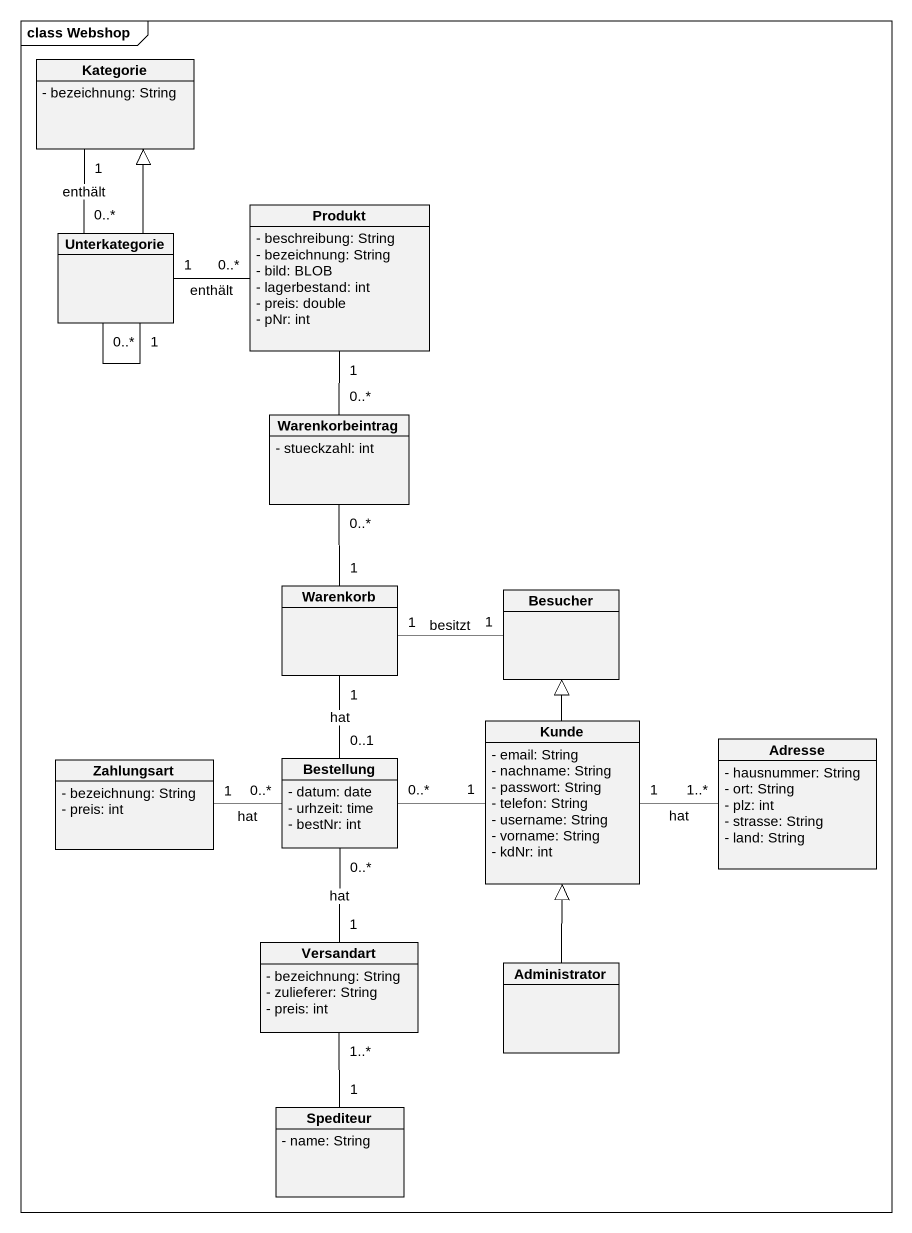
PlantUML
@startuml
mainframe class Webshop
hide circle
hide empty members
skinparam classAttributeIconSize 0
class Kategorie {
  - bezeichnung: String
}
class Produkt {
  - beschreibung: String
  - bezeichnung: String
  - bild: BLOB
  - lagerbestand: int
  - preis: double
  - pNr: int
}
class Unterkategorie
class Warenkorbeintrag {
  - stueckzahl: int
}
class Warenkorb
class Besucher
class Kunde {
  - email: String
  - nachname: String
  - passwort: String
  - telefon: String
  - username: String
  - vorname: String
  - kdNr: int
}
class Adresse {
  - hausnummer: String
  - ort: String
  - plz: int
  - strasse: String
  - land: String
}
class Zahlungsart {
  - bezeichnung: String
  - preis: int
}
class Bestellung {
  - datum: date
  - urhzeit: time
  - bestNr: int
}
class Versandart {
  - bezeichnung: String
  - zulieferer: String
  - preis: int
}
class Administrator
class Spediteur {
  - name: String
}
Kategorie "1" -- "0..*" Unterkategorie : enthält
Unterkategorie -up-|> Kategorie
Unterkategorie "1" -right- "0..*" Produkt : enthält
Unterkategorie "0..*" -- "1" Unterkategorie
Warenkorbeintrag "0..*" -up- "1" Produkt
Warenkorb "1" -up- "0..*" Warenkorbeintrag
Besucher "1" -left- "1" Warenkorb : besitzt
Kunde -up-|> Besucher
Kunde "1" -right- "1..*" Adresse : hat
Bestellung "0..1" -up- "1" Warenkorb : hat
Bestellung "0..*" -right- "1" Kunde
Bestellung "0..*" -left- "1" Zahlungsart : hat
Bestellung "0..*" -- "1" Versandart : hat
Administrator -up-|> Kunde
Spediteur "1" -up- "1..*" Versandart
@enduml
